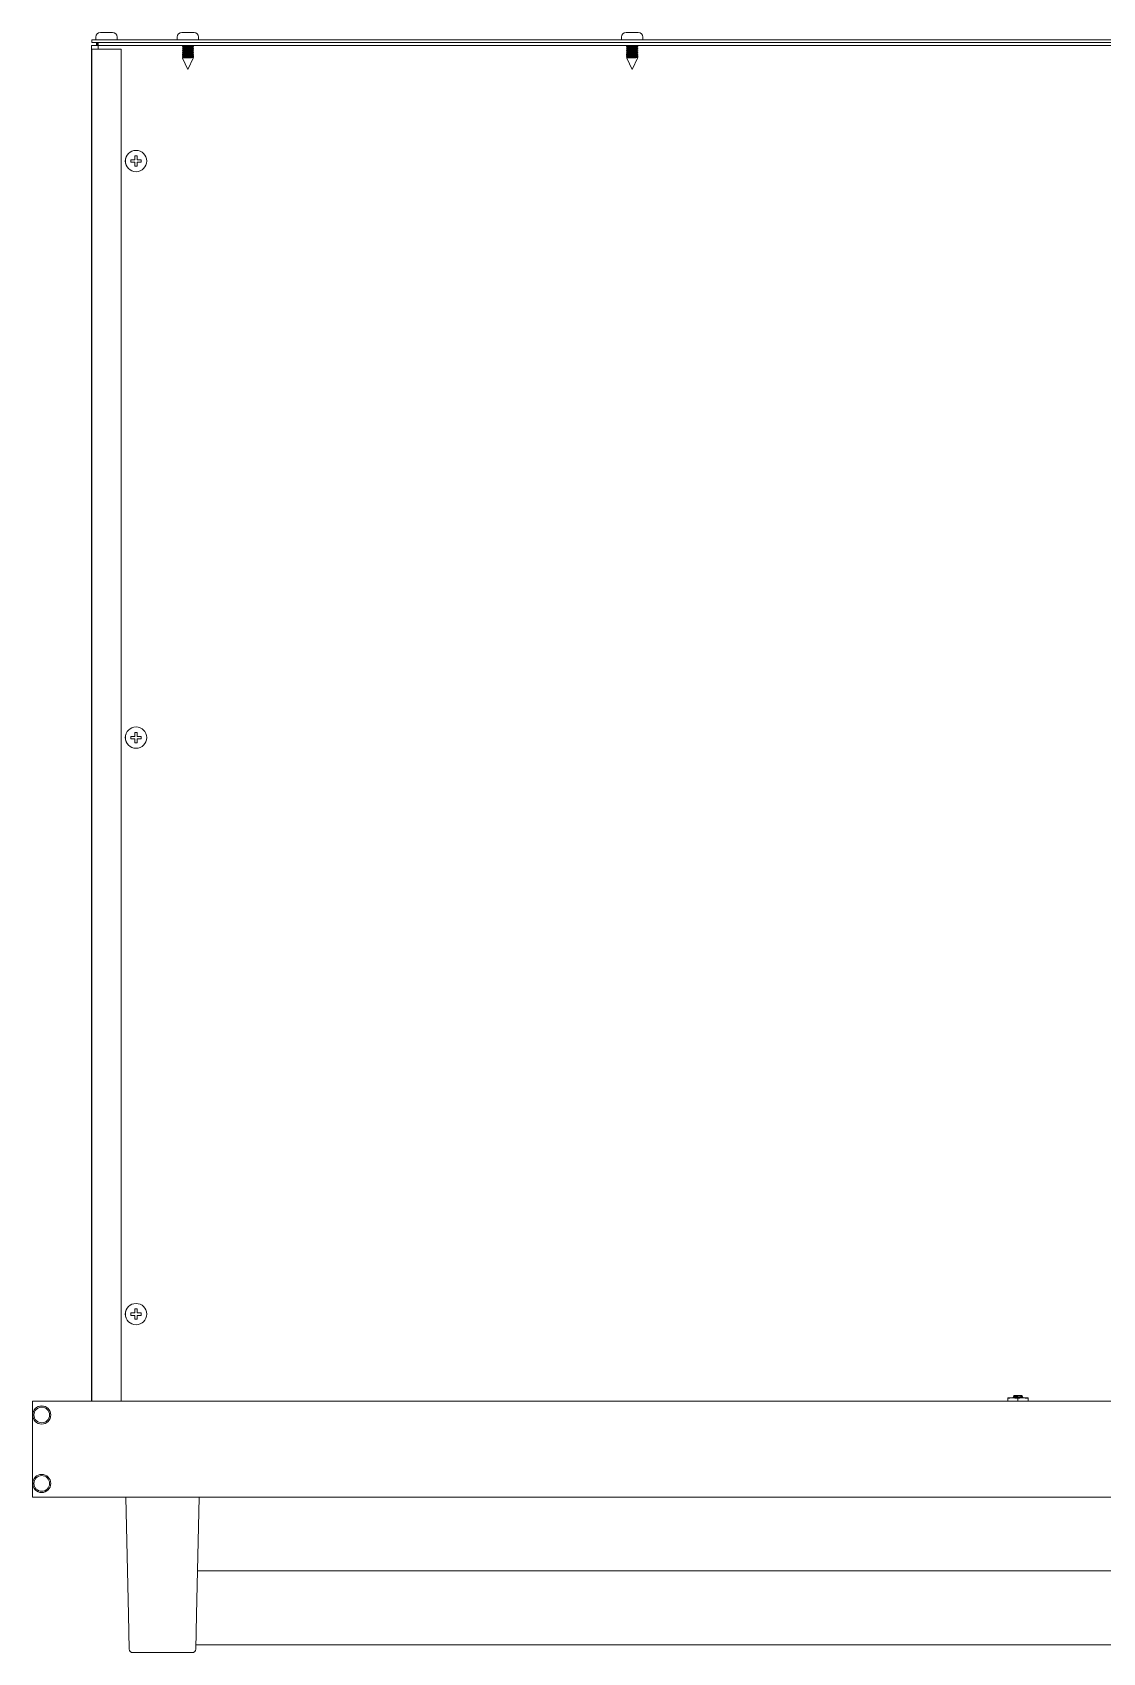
# Model space of a CAD drawing. Header units: millimetres. Extents: x 27602 to 523849, y 322139 to 568360.
# Drawn here: x 161398 to 183261, y 515743 to 548864 of the extents above; entities that cross this region are included whole.
import ezdxf

# ---------------------------------------------------------------- set-up
doc = ezdxf.new("R2010")
doc.units = ezdxf.units.MM

msp = doc.modelspace()

# ---------------------------------------------------------------- linework, layer by layer
at = {"color": 7, "lineweight": 13, "ltscale": 0.002532}
for p, q in [((162910, 548864), (162787, 548864)), ((164575, 548864), (164452, 548864)), ((173650, 548864), (173527, 548864))]:
    msp.add_line(p, q, dxfattribs=at)
at = {"color": 7, "lineweight": 13, "ltscale": 1.75716e-05}
msp.add_line((162910, 548864), (162910, 548864), dxfattribs=at)
at = {"color": 7, "lineweight": 13, "ltscale": 0.00255}
for p, q in [((163034, 548864), (162910, 548864)), ((164699, 548864), (164575, 548864)), ((173774, 548864), (173650, 548864))]:
    msp.add_line(p, q, dxfattribs=at)
at = {"color": 7, "lineweight": 13, "ltscale": 1.21349e-05}
for p, q in [((164452, 548864), (164451, 548864)), ((173527, 548864), (173526, 548864))]:
    msp.add_line(p, q, dxfattribs=at)
at = {"color": 7, "lineweight": 13, "ltscale": 1.75416e-05}
msp.add_line((164575, 548864), (164575, 548864), dxfattribs=at)
at = {"color": 7, "lineweight": 13, "ltscale": 2.69434e-05}
msp.add_line((164700, 548864), (164698, 548864), dxfattribs=at)
at = {"color": 7, "lineweight": 13, "ltscale": 1.75566e-05}
msp.add_line((173650, 548864), (173650, 548864), dxfattribs=at)
at = {"color": 7, "lineweight": 13, "ltscale": 2.69585e-05}
msp.add_line((173775, 548864), (173773, 548864), dxfattribs=at)
at = {"color": 7, "lineweight": 13, "ltscale": 0.002775}
msp.add_line((162742, 548597), (162608, 548597), dxfattribs=at)
at = {"color": 7, "lineweight": 13, "ltscale": 0.03937}
for p, q in [((162608, 548597), (162608, 520883)), ((162609, 548713), (202841, 548713)), ((162609, 548655), (202841, 548655)), ((162609, 520883), (162609, 548522)), ((162742, 548597), (202709, 548597)), ((163214, 520883), (163214, 548522)), ((161398, 520883), (161398, 518917)), ((161399, 520883), (204052, 520883)), ((161399, 520883), (161399, 518917)), ((161399, 518917), (204052, 518917)), ((163308, 518917), (163360, 516516)), ((164803, 518917), (164750, 516516)), ((200676, 517413), (164770, 517413)), ((164662, 515743), (163448, 515743)), ((200709, 515901), (164737, 515901))]:
    msp.add_line(p, q, dxfattribs=at)
at = {"color": 7, "lineweight": 13, "ltscale": 0.0012}
for p, q in [((162609, 548713), (162609, 548655)), ((162719, 548597), (162719, 548655)), ((162742, 548655), (162742, 548597))]:
    msp.add_line(p, q, dxfattribs=at)
at = {"color": 7, "lineweight": 13, "ltscale": 0.00275}
msp.add_line((162609, 548522), (162742, 548522), dxfattribs=at)
at = {"color": 7, "lineweight": 13, "ltscale": 0.001175}
for p, q in [((162693, 548713), (162693, 548770)), ((163128, 548713), (163128, 548770)), ((164357, 548713), (164357, 548770)), ((164358, 548713), (164358, 548770)), ((164793, 548713), (164793, 548770)), ((173432, 548713), (173432, 548770)), ((173433, 548713), (173433, 548770)), ((173868, 548713), (173868, 548770))]:
    msp.add_line(p, q, dxfattribs=at)
at = {"color": 7, "lineweight": 13, "ltscale": 0.0045}
for p, q in [((162910, 548713), (162693, 548713)), ((163128, 548713), (162910, 548713)), ((164575, 548713), (164358, 548713)), ((164793, 548713), (164575, 548713)), ((173650, 548713), (173433, 548713)), ((173868, 548713), (173650, 548713))]:
    msp.add_line(p, q, dxfattribs=at)
at = {"color": 7, "lineweight": 13, "ltscale": 0.000748762}
msp.add_line((162704, 548619), (162704, 548655), dxfattribs=at)
at = {"color": 7, "lineweight": 13, "ltscale": 0.000442865}
msp.add_line((162704, 548597), (162704, 548619), dxfattribs=at)
at = {"color": 7, "lineweight": 13, "ltscale": 0.00155}
msp.add_line((162742, 548597), (162742, 548522), dxfattribs=at)
at = {"color": 7, "lineweight": 13, "ltscale": 0.00975}
msp.add_line((163214, 548522), (162742, 548522), dxfattribs=at)
at = {"color": 7, "lineweight": 13, "ltscale": 1.17745e-05}
msp.add_line((164358, 548713), (164357, 548713), dxfattribs=at)
at = {"color": 7, "lineweight": 13, "ltscale": 0.000501508}
msp.add_line((164483, 548588), (164462, 548576), dxfattribs=at)
at = {"color": 7, "lineweight": 13, "ltscale": 7.98244e-06}
for p, q in [((164462, 548576), (164462, 548576)), ((173537, 548576), (173537, 548576))]:
    msp.add_line(p, q, dxfattribs=at)
at = {"color": 7, "lineweight": 13, "ltscale": 4.99815e-05}
for p, q in [((164462, 548576), (164462, 548573)), ((164462, 548549), (164462, 548546)), ((164462, 548496), (164462, 548493)), ((164689, 548589), (164689, 548586)), ((164689, 548562), (164689, 548560)), ((164689, 548536), (164689, 548533)), ((164689, 548509), (164689, 548507)), ((173537, 548576), (173537, 548573)), ((173537, 548549), (173537, 548546)), ((173537, 548496), (173537, 548493)), ((173764, 548589), (173764, 548586)), ((173764, 548562), (173764, 548560)), ((173764, 548536), (173764, 548533)), ((173764, 548509), (173764, 548507)), ((164462, 548469), (164462, 548467)), ((164462, 548442), (164462, 548440)), ((164462, 548416), (164462, 548413)), ((164462, 548363), (164462, 548360)), ((164689, 548482), (164689, 548480)), ((164689, 548456), (164689, 548453)), ((164689, 548429), (164689, 548427)), ((164689, 548402), (164689, 548400)), ((164689, 548376), (164689, 548373)), ((173537, 548469), (173537, 548467)), ((173537, 548442), (173537, 548440)), ((173537, 548416), (173537, 548413)), ((173537, 548363), (173537, 548360)), ((173764, 548482), (173764, 548480)), ((173764, 548456), (173764, 548453)), ((173764, 548429), (173764, 548427)), ((173764, 548402), (173764, 548400)), ((173764, 548376), (173764, 548373))]:
    msp.add_line(p, q, dxfattribs=at)
at = {"color": 7, "lineweight": 13, "ltscale": 6.92657e-06}
for p, q in [((164462, 548573), (164462, 548573)), ((173537, 548573), (173537, 548573))]:
    msp.add_line(p, q, dxfattribs=at)
at = {"color": 7, "lineweight": 13, "ltscale": 0.000488665}
for p, q in [((164462, 548573), (164482, 548561)), ((173537, 548573), (173557, 548561))]:
    msp.add_line(p, q, dxfattribs=at)
at = {"color": 7, "lineweight": 13, "ltscale": 0.000501474}
for p, q in [((164483, 548561), (164462, 548549)), ((164483, 548535), (164462, 548523)), ((173558, 548561), (173537, 548549))]:
    msp.add_line(p, q, dxfattribs=at)
at = {"color": 7, "lineweight": 13, "ltscale": 7.89241e-06}
for p, q in [((164462, 548549), (164462, 548549)), ((173537, 548549), (173537, 548549))]:
    msp.add_line(p, q, dxfattribs=at)
at = {"color": 7, "lineweight": 13, "ltscale": 7.11541e-06}
msp.add_line((164462, 548546), (164462, 548546), dxfattribs=at)
at = {"color": 7, "lineweight": 13, "ltscale": 0.000488717}
msp.add_line((164462, 548546), (164482, 548534), dxfattribs=at)
at = {"color": 7, "lineweight": 13, "ltscale": 5.01017e-05}
for p, q in [((164462, 548522), (164462, 548520)), ((173537, 548522), (173537, 548520)), ((164462, 548389), (164462, 548387)), ((173537, 548389), (173537, 548387))]:
    msp.add_line(p, q, dxfattribs=at)
at = {"color": 7, "lineweight": 13, "ltscale": 7.91245e-06}
for p, q in [((164462, 548520), (164462, 548520)), ((173537, 548520), (173537, 548520))]:
    msp.add_line(p, q, dxfattribs=at)
at = {"color": 7, "lineweight": 13, "ltscale": 0.000488561}
for p, q in [((164462, 548520), (164482, 548508)), ((173537, 548493), (173557, 548481))]:
    msp.add_line(p, q, dxfattribs=at)
at = {"color": 7, "lineweight": 13, "ltscale": 0.00050156}
for p, q in [((164483, 548508), (164462, 548496)), ((164689, 548533), (164668, 548521)), ((164483, 548481), (164462, 548469)), ((164689, 548453), (164668, 548441))]:
    msp.add_line(p, q, dxfattribs=at)
at = {"color": 7, "lineweight": 13, "ltscale": 7.66314e-06}
msp.add_line((164462, 548496), (164462, 548496), dxfattribs=at)
at = {"color": 7, "lineweight": 13, "ltscale": 7.70283e-06}
msp.add_line((164462, 548493), (164462, 548493), dxfattribs=at)
at = {"color": 7, "lineweight": 13, "ltscale": 0.000488535}
msp.add_line((164462, 548493), (164482, 548481), dxfattribs=at)
at = {"color": 7, "lineweight": 13, "ltscale": 0.000373753}
msp.add_line((164467, 548597), (164482, 548588), dxfattribs=at)
at = {"color": 7, "lineweight": 13, "ltscale": 0.000501586}
for p, q in [((164689, 548586), (164668, 548574)), ((164483, 548455), (164462, 548443)), ((173558, 548455), (173537, 548443))]:
    msp.add_line(p, q, dxfattribs=at)
at = {"color": 7, "lineweight": 13, "ltscale": 0.000488751}
msp.add_line((164668, 548574), (164689, 548562), dxfattribs=at)
at = {"color": 7, "lineweight": 13, "ltscale": 0.000501396}
for p, q in [((164689, 548560), (164668, 548547)), ((173764, 548560), (173743, 548547))]:
    msp.add_line(p, q, dxfattribs=at)
at = {"color": 7, "lineweight": 13, "ltscale": 0.000488829}
msp.add_line((164668, 548548), (164689, 548536), dxfattribs=at)
at = {"color": 7, "lineweight": 13, "ltscale": 0.000488777}
msp.add_line((164668, 548521), (164689, 548509), dxfattribs=at)
at = {"color": 7, "lineweight": 13, "ltscale": 0.000501526}
for p, q in [((164689, 548506), (164668, 548494)), ((173764, 548506), (173743, 548494))]:
    msp.add_line(p, q, dxfattribs=at)
at = {"color": 7, "lineweight": 13, "ltscale": 0.000488233}
msp.add_line((164668, 548494), (164689, 548483), dxfattribs=at)
at = {"color": 7, "lineweight": 13, "ltscale": 0.000315108}
msp.add_line((164676, 548597), (164689, 548589), dxfattribs=at)
at = {"color": 7, "lineweight": 13, "ltscale": 7.30442e-06}
for p, q in [((164689, 548589), (164689, 548589)), ((173764, 548589), (173764, 548589))]:
    msp.add_line(p, q, dxfattribs=at)
at = {"color": 7, "lineweight": 13, "ltscale": 7.18788e-06}
msp.add_line((164689, 548562), (164689, 548562), dxfattribs=at)
at = {"color": 7, "lineweight": 13, "ltscale": 7.20712e-06}
for p, q in [((164689, 548560), (164689, 548560)), ((164689, 548536), (164689, 548536))]:
    msp.add_line(p, q, dxfattribs=at)
at = {"color": 7, "lineweight": 13, "ltscale": 6.9427e-06}
msp.add_line((164689, 548509), (164689, 548509), dxfattribs=at)
at = {"color": 7, "lineweight": 13, "ltscale": 7.09592e-06}
for p, q in [((164689, 548506), (164689, 548507)), ((173537, 548546), (173537, 548546))]:
    msp.add_line(p, q, dxfattribs=at)
at = {"color": 7, "lineweight": 13, "ltscale": 1.17595e-05}
msp.add_line((173433, 548713), (173432, 548713), dxfattribs=at)
at = {"color": 7, "lineweight": 13, "ltscale": 0.000501521}
msp.add_line((173558, 548588), (173537, 548576), dxfattribs=at)
at = {"color": 7, "lineweight": 13, "ltscale": 0.000488704}
msp.add_line((173537, 548546), (173557, 548534), dxfattribs=at)
at = {"color": 7, "lineweight": 13, "ltscale": 0.000501487}
msp.add_line((173558, 548535), (173537, 548523), dxfattribs=at)
at = {"color": 7, "lineweight": 13, "ltscale": 0.000488574}
msp.add_line((173537, 548520), (173557, 548508), dxfattribs=at)
at = {"color": 7, "lineweight": 13, "ltscale": 0.000501547}
msp.add_line((173558, 548508), (173537, 548496), dxfattribs=at)
at = {"color": 7, "lineweight": 13, "ltscale": 7.65326e-06}
msp.add_line((173537, 548496), (173537, 548496), dxfattribs=at)
at = {"color": 7, "lineweight": 13, "ltscale": 7.69289e-06}
msp.add_line((173537, 548493), (173537, 548493), dxfattribs=at)
at = {"color": 7, "lineweight": 13, "ltscale": 0.000373766}
msp.add_line((173542, 548597), (173557, 548588), dxfattribs=at)
at = {"color": 7, "lineweight": 13, "ltscale": 0.000501573}
for p, q in [((173764, 548586), (173743, 548574)), ((173764, 548533), (173743, 548521)), ((173558, 548481), (173537, 548469)), ((173764, 548453), (173743, 548441))]:
    msp.add_line(p, q, dxfattribs=at)
at = {"color": 7, "lineweight": 13, "ltscale": 0.000488738}
msp.add_line((173743, 548574), (173764, 548562), dxfattribs=at)
at = {"color": 7, "lineweight": 13, "ltscale": 0.000488803}
for p, q in [((173743, 548548), (173764, 548536)), ((173743, 548521), (173764, 548509))]:
    msp.add_line(p, q, dxfattribs=at)
at = {"color": 7, "lineweight": 13, "ltscale": 0.00048822}
msp.add_line((173743, 548494), (173764, 548483), dxfattribs=at)
at = {"color": 7, "lineweight": 13, "ltscale": 0.000315121}
msp.add_line((173751, 548597), (173764, 548589), dxfattribs=at)
at = {"color": 7, "lineweight": 13, "ltscale": 7.17829e-06}
msp.add_line((173764, 548562), (173764, 548562), dxfattribs=at)
at = {"color": 7, "lineweight": 13, "ltscale": 7.19749e-06}
for p, q in [((173764, 548560), (173764, 548560)), ((173764, 548536), (173764, 548536))]:
    msp.add_line(p, q, dxfattribs=at)
at = {"color": 7, "lineweight": 13, "ltscale": 6.93329e-06}
msp.add_line((173764, 548509), (173764, 548509), dxfattribs=at)
at = {"color": 7, "lineweight": 13, "ltscale": 7.0862e-06}
msp.add_line((173764, 548506), (173764, 548507), dxfattribs=at)
at = {"color": 7, "lineweight": 13, "ltscale": 7.28482e-06}
msp.add_line((164462, 548469), (164462, 548469), dxfattribs=at)
at = {"color": 7, "lineweight": 13, "ltscale": 7.62372e-06}
for p, q in [((164462, 548466), (164462, 548467)), ((173537, 548466), (173537, 548467))]:
    msp.add_line(p, q, dxfattribs=at)
at = {"color": 7, "lineweight": 13, "ltscale": 0.000488509}
msp.add_line((164462, 548466), (164482, 548455), dxfattribs=at)
at = {"color": 7, "lineweight": 13, "ltscale": 7.58456e-06}
msp.add_line((164462, 548443), (164462, 548442), dxfattribs=at)
at = {"color": 7, "lineweight": 13, "ltscale": 7.74279e-06}
for p, q in [((164462, 548440), (164462, 548440)), ((164462, 548413), (164462, 548413))]:
    msp.add_line(p, q, dxfattribs=at)
at = {"color": 7, "lineweight": 13, "ltscale": 0.000487853}
msp.add_line((164462, 548440), (164482, 548428), dxfattribs=at)
at = {"color": 7, "lineweight": 13, "ltscale": 0.000501638}
msp.add_line((164483, 548428), (164462, 548416), dxfattribs=at)
at = {"color": 7, "lineweight": 13, "ltscale": 2.10098e-05}
for p, q in [((164463, 548416), (164462, 548416)), ((173538, 548416), (173537, 548416))]:
    msp.add_line(p, q, dxfattribs=at)
at = {"color": 7, "lineweight": 13, "ltscale": 6.75505e-06}
msp.add_line((164462, 548416), (164462, 548416), dxfattribs=at)
at = {"color": 7, "lineweight": 13, "ltscale": 0.000487879}
for p, q in [((164462, 548413), (164482, 548401)), ((173537, 548413), (173557, 548401))]:
    msp.add_line(p, q, dxfattribs=at)
at = {"color": 7, "lineweight": 13, "ltscale": 0.000501578}
for p, q in [((164483, 548402), (164462, 548389)), ((164483, 548375), (164462, 548363)), ((173558, 548402), (173537, 548389))]:
    msp.add_line(p, q, dxfattribs=at)
at = {"color": 7, "lineweight": 13, "ltscale": 7.03789e-06}
for p, q in [((164462, 548389), (164462, 548389)), ((173537, 548389), (173537, 548389))]:
    msp.add_line(p, q, dxfattribs=at)
at = {"color": 7, "lineweight": 13, "ltscale": 7.55315e-06}
for p, q in [((164462, 548386), (164462, 548387)), ((173537, 548386), (173537, 548387))]:
    msp.add_line(p, q, dxfattribs=at)
at = {"color": 7, "lineweight": 13, "ltscale": 0.000487965}
msp.add_line((164462, 548386), (164482, 548375), dxfattribs=at)
at = {"color": 7, "lineweight": 13, "ltscale": 6.79261e-06}
for p, q in [((164462, 548363), (164462, 548363)), ((173537, 548363), (173537, 548363))]:
    msp.add_line(p, q, dxfattribs=at)
at = {"color": 7, "lineweight": 13, "ltscale": 7.51339e-06}
msp.add_line((164462, 548360), (164462, 548360), dxfattribs=at)
at = {"color": 7, "lineweight": 13, "ltscale": 0.000488043}
msp.add_line((164462, 548360), (164482, 548348), dxfattribs=at)
at = {"color": 7, "lineweight": 13, "ltscale": 0.000380974}
for p, q in [((164483, 548348), (164467, 548339)), ((173558, 548348), (173542, 548339))]:
    msp.add_line(p, q, dxfattribs=at)
at = {"color": 7, "lineweight": 13, "ltscale": 0.005275}
for p, q in [((164575, 548108), (164467, 548339)), ((173650, 548108), (173542, 548339))]:
    msp.add_line(p, q, dxfattribs=at)
at = {"color": 7, "lineweight": 13, "ltscale": 1.51388e-05}
msp.add_line((164484, 548428), (164483, 548428), dxfattribs=at)
at = {"color": 7, "lineweight": 13, "ltscale": 0.005514}
for p, q in [((164575, 548108), (164689, 548349)), ((173650, 548108), (173764, 548349))]:
    msp.add_line(p, q, dxfattribs=at)
at = {"color": 7, "lineweight": 13, "ltscale": 0.000501552}
msp.add_line((164689, 548480), (164668, 548468), dxfattribs=at)
at = {"color": 7, "lineweight": 13, "ltscale": 0.000488035}
for p, q in [((164668, 548468), (164689, 548456)), ((173743, 548468), (173764, 548456))]:
    msp.add_line(p, q, dxfattribs=at)
at = {"color": 7, "lineweight": 13, "ltscale": 0.000488069}
for p, q in [((164668, 548441), (164689, 548429)), ((173537, 548360), (173557, 548348))]:
    msp.add_line(p, q, dxfattribs=at)
at = {"color": 7, "lineweight": 13, "ltscale": 0.000501698}
msp.add_line((164689, 548426), (164668, 548414), dxfattribs=at)
at = {"color": 7, "lineweight": 13, "ltscale": 0.000488103}
for p, q in [((164668, 548415), (164689, 548403)), ((173743, 548415), (173764, 548403))]:
    msp.add_line(p, q, dxfattribs=at)
at = {"color": 7, "lineweight": 13, "ltscale": 0.000501646}
for p, q in [((164689, 548400), (164668, 548388)), ((173764, 548373), (173743, 548361))]:
    msp.add_line(p, q, dxfattribs=at)
at = {"color": 7, "lineweight": 13, "ltscale": 0.000488181}
msp.add_line((164668, 548388), (164689, 548376), dxfattribs=at)
at = {"color": 7, "lineweight": 13, "ltscale": 0.00050162}
msp.add_line((164689, 548373), (164668, 548361), dxfattribs=at)
at = {"color": 7, "lineweight": 13, "ltscale": 0.000485439}
for p, q in [((164668, 548361), (164689, 548350)), ((173743, 548361), (173764, 548350))]:
    msp.add_line(p, q, dxfattribs=at)
at = {"color": 7, "lineweight": 13, "ltscale": 7.11166e-06}
for p, q in [((164689, 548483), (164689, 548482)), ((173764, 548483), (173764, 548482))]:
    msp.add_line(p, q, dxfattribs=at)
at = {"color": 7, "lineweight": 13, "ltscale": 6.96554e-06}
for p, q in [((164689, 548480), (164689, 548480)), ((173764, 548480), (173764, 548480))]:
    msp.add_line(p, q, dxfattribs=at)
at = {"color": 7, "lineweight": 13, "ltscale": 7.43469e-06}
msp.add_line((164689, 548456), (164689, 548456), dxfattribs=at)
at = {"color": 7, "lineweight": 13, "ltscale": 7.0187e-06}
msp.add_line((164689, 548453), (164689, 548453), dxfattribs=at)
at = {"color": 7, "lineweight": 13, "ltscale": 7.3241e-06}
msp.add_line((164689, 548429), (164689, 548429), dxfattribs=at)
at = {"color": 7, "lineweight": 13, "ltscale": 7.50708e-06}
for p, q in [((164689, 548426), (164689, 548427)), ((173764, 548426), (173764, 548427))]:
    msp.add_line(p, q, dxfattribs=at)
at = {"color": 7, "lineweight": 13, "ltscale": 7.26529e-06}
for p, q in [((164689, 548400), (164689, 548400)), ((173537, 548469), (173537, 548469))]:
    msp.add_line(p, q, dxfattribs=at)
at = {"color": 7, "lineweight": 13, "ltscale": 7.76286e-06}
for p, q in [((164689, 548376), (164689, 548376)), ((173764, 548376), (173764, 548376))]:
    msp.add_line(p, q, dxfattribs=at)
at = {"color": 7, "lineweight": 13, "ltscale": 6.77379e-06}
for p, q in [((164689, 548373), (164689, 548373)), ((173764, 548373), (173764, 548373))]:
    msp.add_line(p, q, dxfattribs=at)
at = {"color": 7, "lineweight": 13, "ltscale": 0.000488496}
msp.add_line((173537, 548466), (173557, 548455), dxfattribs=at)
at = {"color": 7, "lineweight": 13, "ltscale": 7.57482e-06}
msp.add_line((173537, 548443), (173537, 548442), dxfattribs=at)
at = {"color": 7, "lineweight": 13, "ltscale": 7.73277e-06}
msp.add_line((173537, 548440), (173537, 548440), dxfattribs=at)
at = {"color": 7, "lineweight": 13, "ltscale": 0.00048784}
msp.add_line((173537, 548440), (173557, 548428), dxfattribs=at)
at = {"color": 7, "lineweight": 13, "ltscale": 0.000501625}
msp.add_line((173558, 548428), (173537, 548416), dxfattribs=at)
at = {"color": 7, "lineweight": 13, "ltscale": 6.74571e-06}
msp.add_line((173537, 548416), (173537, 548416), dxfattribs=at)
at = {"color": 7, "lineweight": 13, "ltscale": 7.72278e-06}
msp.add_line((173537, 548413), (173537, 548413), dxfattribs=at)
at = {"color": 7, "lineweight": 13, "ltscale": 0.000487952}
msp.add_line((173537, 548386), (173557, 548375), dxfattribs=at)
at = {"color": 7, "lineweight": 13, "ltscale": 0.000501591}
msp.add_line((173558, 548375), (173537, 548363), dxfattribs=at)
at = {"color": 7, "lineweight": 13, "ltscale": 7.50349e-06}
msp.add_line((173537, 548360), (173537, 548360), dxfattribs=at)
at = {"color": 7, "lineweight": 13, "ltscale": 1.51526e-05}
msp.add_line((173559, 548428), (173558, 548428), dxfattribs=at)
at = {"color": 7, "lineweight": 13, "ltscale": 0.000501539}
msp.add_line((173764, 548480), (173743, 548468), dxfattribs=at)
at = {"color": 7, "lineweight": 13, "ltscale": 0.000488056}
msp.add_line((173743, 548441), (173764, 548429), dxfattribs=at)
at = {"color": 7, "lineweight": 13, "ltscale": 0.000501711}
msp.add_line((173764, 548426), (173743, 548414), dxfattribs=at)
at = {"color": 7, "lineweight": 13, "ltscale": 0.000501633}
msp.add_line((173764, 548400), (173743, 548388), dxfattribs=at)
at = {"color": 7, "lineweight": 13, "ltscale": 0.000488194}
msp.add_line((173743, 548388), (173764, 548376), dxfattribs=at)
at = {"color": 7, "lineweight": 13, "ltscale": 7.44446e-06}
msp.add_line((173764, 548456), (173764, 548456), dxfattribs=at)
at = {"color": 7, "lineweight": 13, "ltscale": 7.00913e-06}
msp.add_line((173764, 548453), (173764, 548453), dxfattribs=at)
at = {"color": 7, "lineweight": 13, "ltscale": 7.33396e-06}
msp.add_line((173764, 548429), (173764, 548429), dxfattribs=at)
at = {"color": 7, "lineweight": 13, "ltscale": 7.27505e-06}
msp.add_line((173764, 548400), (173764, 548400), dxfattribs=at)
at = {"color": 7, "lineweight": 13, "ltscale": 0.001}
for p, q in [((163410, 546259), (163410, 546211)), ((163621, 546211), (163621, 546259))]:
    msp.add_line(p, q, dxfattribs=at)
at = {"color": 7, "lineweight": 13, "ltscale": 0.001688}
for p, q in [((163491, 546259), (163410, 546259)), ((163410, 546211), (163491, 546211)), ((163621, 546259), (163540, 546259)), ((163540, 546211), (163621, 546211)), ((163491, 534472), (163410, 534472)), ((163410, 534424), (163491, 534424)), ((163491, 534554), (163491, 534472)), ((163491, 534424), (163491, 534342)), ((163540, 534472), (163540, 534554)), ((163621, 534472), (163540, 534472)), ((163540, 534424), (163621, 534424)), ((163540, 534342), (163540, 534424)), ((163491, 522686), (163410, 522686)), ((163621, 522686), (163540, 522686)), ((163410, 522637), (163491, 522637)), ((163491, 522637), (163491, 522556)), ((163540, 522637), (163621, 522637)), ((163540, 522556), (163540, 522637))]:
    msp.add_line(p, q, dxfattribs=at)
at = {"color": 7, "lineweight": 13, "ltscale": 0.001687}
for p, q in [((163491, 546341), (163491, 546259)), ((163491, 546211), (163491, 546129)), ((163540, 546259), (163540, 546341)), ((163540, 546129), (163540, 546211)), ((163491, 522767), (163491, 522686)), ((163540, 522686), (163540, 522767))]:
    msp.add_line(p, q, dxfattribs=at)
at = {"color": 7, "lineweight": 13, "ltscale": 0.000999991}
for p, q in [((163540, 546341), (163491, 546341)), ((163491, 546129), (163540, 546129)), ((163410, 534472), (163410, 534424)), ((163540, 534554), (163491, 534554)), ((163491, 534342), (163540, 534342)), ((163621, 534424), (163621, 534472)), ((163410, 522686), (163410, 522637)), ((163540, 522767), (163491, 522767)), ((163621, 522637), (163621, 522686)), ((163491, 522556), (163540, 522556))]:
    msp.add_line(p, q, dxfattribs=at)
at = {"color": 7, "lineweight": 13, "ltscale": 0.01125}
msp.add_line((161942, 520883), (161398, 520883), dxfattribs=at)
at = {"color": 7, "lineweight": 13, "ltscale": 0.000309922}
for p, q in [((181324, 520949), (181324, 520934)), ((181740, 520934), (181740, 520949))]:
    msp.add_line(p, q, dxfattribs=at)
at = {"color": 7, "lineweight": 13, "ltscale": 0.002148}
for p, q in [((181428, 520949), (181324, 520949)), ((181532, 520949), (181428, 520949)), ((181636, 520949), (181532, 520949)), ((181740, 520949), (181636, 520949))]:
    msp.add_line(p, q, dxfattribs=at)
at = {"color": 7, "lineweight": 13, "ltscale": 0.001053}
for p, q in [((181324, 520934), (181324, 520883)), ((181532, 520934), (181532, 520883)), ((181740, 520934), (181740, 520883))]:
    msp.add_line(p, q, dxfattribs=at)
at = {"color": 7, "lineweight": 13, "ltscale": 0.000301668}
msp.add_line((181441, 520977), (181435, 520964), dxfattribs=at)
at = {"color": 7, "lineweight": 13, "ltscale": 0.000406857}
msp.add_line((181450, 520951), (181435, 520964), dxfattribs=at)
at = {"color": 7, "lineweight": 13, "ltscale": 0.000534184}
msp.add_line((181435, 520964), (181460, 520960), dxfattribs=at)
at = {"color": 7, "lineweight": 13, "ltscale": 0.000152504}
msp.add_line((181448, 520980), (181441, 520977), dxfattribs=at)
at = {"color": 7, "lineweight": 13, "ltscale": 0.000114209}
msp.add_line((181450, 520996), (181447, 520991), dxfattribs=at)
at = {"color": 7, "lineweight": 13, "ltscale": 6.37425e-05}
msp.add_line((181450, 520989), (181447, 520991), dxfattribs=at)
at = {"color": 7, "lineweight": 13, "ltscale": 0.000195327}
msp.add_line((181450, 520989), (181448, 520980), dxfattribs=at)
at = {"color": 7, "lineweight": 13, "ltscale": 0.003408}
msp.add_line((181448, 520980), (181610, 520949), dxfattribs=at)
at = {"color": 7, "lineweight": 13, "ltscale": 4.94725e-05}
msp.add_line((181450, 520951), (181449, 520949), dxfattribs=at)
at = {"color": 7, "lineweight": 13, "ltscale": 0.001699}
for p, q in [((181450, 520996), (181532, 520996)), ((181532, 520996), (181614, 520996))]:
    msp.add_line(p, q, dxfattribs=at)
at = {"color": 7, "lineweight": 13, "ltscale": 0.003496}
msp.add_line((181450, 520989), (181616, 520957), dxfattribs=at)
at = {"color": 7, "lineweight": 13, "ltscale": 0.000259515}
msp.add_line((181450, 520951), (181462, 520949), dxfattribs=at)
at = {"color": 7, "lineweight": 13, "ltscale": 0.001027}
msp.add_line((181460, 520960), (181510, 520960), dxfattribs=at)
at = {"color": 7, "lineweight": 13, "ltscale": 0.000462725}
msp.add_line((181510, 520960), (181532, 520955), dxfattribs=at)
at = {"color": 7, "lineweight": 13, "ltscale": 0.000630518}
msp.add_line((181532, 520955), (181562, 520949), dxfattribs=at)
at = {"color": 7, "lineweight": 13, "ltscale": 0.00078049}
msp.add_line((181577, 520993), (181614, 520986), dxfattribs=at)
at = {"color": 7, "lineweight": 13, "ltscale": 6.72164e-05}
msp.add_line((181614, 520996), (181615, 520993), dxfattribs=at)
at = {"color": 7, "lineweight": 13, "ltscale": 0.000151846}
msp.add_line((181615, 520993), (181614, 520986), dxfattribs=at)
at = {"color": 7, "lineweight": 13, "ltscale": 0.000216461}
msp.add_line((181614, 520986), (181622, 520979), dxfattribs=at)
at = {"color": 7, "lineweight": 13, "ltscale": 0.000178691}
msp.add_line((181616, 520957), (181614, 520949), dxfattribs=at)
at = {"color": 7, "lineweight": 13, "ltscale": 0.000306318}
msp.add_line((181616, 520957), (181630, 520962), dxfattribs=at)
at = {"color": 7, "lineweight": 13, "ltscale": 0.000383129}
msp.add_line((181622, 520979), (181630, 520962), dxfattribs=at)
at = {"color": 7, "lineweight": 13, "ltscale": 2.49908e-05}
msp.add_line((161398, 518917), (161399, 518917), dxfattribs=at)
at = {"color": 7, "lineweight": 13, "ltscale": 0.014514}
for p, q in [((163375, 515814), (163360, 516516)), ((164735, 515814), (164750, 516516))]:
    msp.add_line(p, q, dxfattribs=at)
at = {"color": 7, "lineweight": 13, "ltscale": 0.03937}
for points in [[(164575, 548582), (164485, 548578), (164464, 548576), (164462, 548576), (164462, 548576)], [(164462, 548573), (164462, 548573), (164462, 548573), (164462, 548573), (164462, 548574), (164464, 548574), (164501, 548577), (164575, 548580)], [(164575, 548556), (164487, 548552), (164464, 548550), (164462, 548549), (164462, 548549)], [(164462, 548546), (164462, 548547), (164462, 548547), (164462, 548547), (164462, 548547), (164464, 548547), (164505, 548550), (164575, 548553)], [(164575, 548529), (164505, 548526), (164468, 548524), (164462, 548523), (164462, 548523)], [(164462, 548520), (164462, 548520), (164462, 548520), (164462, 548520), (164462, 548520), (164469, 548521), (164513, 548524), (164575, 548527)], [(164575, 548502), (164485, 548498), (164463, 548496), (164462, 548496)], [(164462, 548493), (164462, 548493), (164462, 548493), (164462, 548494), (164463, 548494), (164475, 548495), (164541, 548499), (164575, 548500)], [(164625, 548597), (164511, 548591), (164485, 548589), (164483, 548588)], [(164668, 548574), (164667, 548574), (164665, 548573), (164633, 548570), (164556, 548567), (164510, 548564), (164485, 548562), (164483, 548561)], [(164668, 548547), (164667, 548547), (164664, 548546), (164636, 548544), (164518, 548538), (164487, 548536), (164484, 548535), (164483, 548535)], [(164660, 548519), (164626, 548517), (164542, 548513), (164494, 548510), (164484, 548508), (164483, 548508)], [(164668, 548494), (164667, 548494), (164664, 548493), (164652, 548492), (164579, 548488), (164502, 548484), (164485, 548482), (164483, 548481)], [(164689, 548589), (164689, 548589), (164689, 548589), (164689, 548589), (164688, 548588), (164682, 548587), (164626, 548584), (164575, 548582)], [(164575, 548580), (164677, 548584), (164687, 548586), (164688, 548586), (164689, 548586)], [(164689, 548562), (164689, 548562), (164689, 548562), (164689, 548562), (164686, 548561), (164669, 548560), (164575, 548556)], [(164575, 548553), (164667, 548557), (164687, 548559), (164689, 548559), (164689, 548560)], [(164689, 548536), (164689, 548535), (164689, 548535), (164689, 548535), (164688, 548535), (164687, 548535), (164674, 548533), (164604, 548530), (164575, 548529)], [(164575, 548527), (164657, 548530), (164679, 548531)], [(164679, 548507), (164638, 548505), (164575, 548502)], [(164575, 548500), (164654, 548503), (164687, 548506), (164689, 548506), (164689, 548506)], [(164679, 548531), (164687, 548532), (164689, 548533)], [(164689, 548509), (164689, 548509), (164689, 548509), (164689, 548509), (164688, 548508), (164679, 548507)], [(173650, 548582), (173560, 548578), (173539, 548576), (173537, 548576), (173537, 548576)], [(173537, 548573), (173537, 548573), (173537, 548573), (173537, 548573), (173537, 548574), (173539, 548574), (173576, 548577), (173650, 548580)], [(173650, 548556), (173562, 548552), (173539, 548550), (173537, 548549), (173537, 548549)], [(173537, 548546), (173537, 548547), (173537, 548547), (173537, 548547), (173537, 548547), (173539, 548547), (173580, 548550), (173650, 548553)], [(173650, 548529), (173580, 548526), (173543, 548524), (173537, 548523), (173537, 548523)], [(173537, 548520), (173537, 548520), (173537, 548520), (173537, 548520), (173537, 548520), (173544, 548521), (173588, 548524), (173650, 548527)], [(173650, 548502), (173560, 548498), (173538, 548496), (173537, 548496)], [(173537, 548493), (173537, 548493), (173537, 548493), (173537, 548494), (173538, 548494), (173550, 548495), (173616, 548499), (173650, 548500)], [(173700, 548597), (173586, 548591), (173560, 548589), (173558, 548588)], [(173743, 548574), (173742, 548574), (173740, 548573), (173708, 548570), (173631, 548567), (173585, 548564), (173560, 548562), (173558, 548561)], [(173743, 548547), (173742, 548547), (173739, 548546), (173711, 548544), (173593, 548538), (173562, 548536), (173559, 548535), (173558, 548535)], [(173735, 548519), (173701, 548517), (173617, 548513), (173569, 548510), (173559, 548508), (173558, 548508)], [(173743, 548494), (173742, 548494), (173739, 548493), (173727, 548492), (173654, 548488), (173577, 548484), (173560, 548482), (173558, 548481)], [(173764, 548589), (173764, 548589), (173764, 548589), (173764, 548589), (173763, 548588), (173757, 548587), (173701, 548584), (173650, 548582)], [(173650, 548580), (173752, 548584), (173762, 548586), (173763, 548586), (173764, 548586)], [(173764, 548562), (173764, 548562), (173764, 548562), (173764, 548562), (173761, 548561), (173744, 548560), (173650, 548556)], [(173650, 548553), (173742, 548557), (173762, 548559), (173764, 548559), (173764, 548560)], [(173764, 548536), (173764, 548535), (173764, 548535), (173764, 548535), (173763, 548535), (173762, 548535), (173749, 548533), (173679, 548530), (173650, 548529)], [(173650, 548527), (173732, 548530), (173754, 548531)], [(173754, 548507), (173713, 548505), (173650, 548502)], [(173650, 548500), (173729, 548503), (173762, 548506), (173764, 548506), (173764, 548506)], [(173754, 548531), (173762, 548532), (173764, 548533)], [(173764, 548509), (173764, 548509), (173764, 548509), (173764, 548509), (173763, 548508), (173754, 548507)], [(182596, 548597), (182658, 548595), (182725, 548593)], [(182725, 548593), (182793, 548595), (182855, 548597)], [(164575, 548476), (164497, 548472), (164468, 548470), (164462, 548469), (164462, 548469)], [(164462, 548467), (164462, 548467), (164462, 548467), (164462, 548467), (164463, 548467), (164465, 548468), (164484, 548469), (164575, 548473)], [(164575, 548449), (164474, 548444), (164463, 548443), (164462, 548443)], [(164462, 548413), (164462, 548413), (164462, 548414), (164462, 548414), (164464, 548414), (164499, 548417), (164575, 548420)], [(164575, 548396), (164482, 548392), (164464, 548390), (164462, 548390), (164462, 548389)], [(164462, 548387), (164462, 548387), (164462, 548387), (164462, 548387), (164462, 548387), (164464, 548388), (164505, 548391), (164575, 548393)], [(164462, 548363), (164462, 548363), (164464, 548363), (164476, 548365), (164499, 548366), (164575, 548369)], [(164575, 548367), (164501, 548364), (164473, 548362), (164464, 548361), (164462, 548361), (164462, 548360), (164462, 548360), (164462, 548360), (164462, 548360)], [(164463, 548441), (164481, 548443), (164542, 548445), (164575, 548447)], [(164575, 548422), (164487, 548419), (164472, 548418), (164463, 548416)], [(164575, 548344), (164489, 548341), (164468, 548339), (164467, 548339), (164467, 548339)], [(164668, 548468), (164667, 548467), (164666, 548467), (164655, 548466), (164591, 548462), (164513, 548458), (164485, 548455), (164483, 548455)], [(164668, 548414), (164667, 548414), (164665, 548413), (164635, 548411), (164533, 548406), (164493, 548403), (164484, 548402), (164483, 548402)], [(164668, 548388), (164667, 548387), (164665, 548387), (164636, 548384), (164531, 548379), (164491, 548377), (164484, 548375), (164483, 548375)], [(164668, 548361), (164667, 548361), (164664, 548360), (164632, 548357), (164519, 548352), (164492, 548350), (164484, 548349), (164483, 548348)], [(164668, 548441), (164667, 548441), (164665, 548440), (164637, 548438), (164537, 548433), (164496, 548430), (164485, 548429), (164484, 548428)], [(164689, 548482), (164689, 548482), (164689, 548482), (164689, 548482), (164688, 548482), (164686, 548481), (164676, 548480), (164605, 548477), (164575, 548476)], [(164575, 548473), (164650, 548476), (164683, 548479), (164689, 548479), (164689, 548480)], [(164689, 548456), (164689, 548456), (164689, 548456), (164689, 548455), (164687, 548455), (164648, 548452), (164575, 548449)], [(164575, 548447), (164668, 548451), (164687, 548453), (164689, 548453), (164689, 548453)], [(164689, 548429), (164689, 548429), (164689, 548429), (164689, 548429), (164687, 548428), (164650, 548425), (164575, 548422)], [(164575, 548420), (164666, 548424), (164688, 548426), (164689, 548426)], [(164689, 548402), (164689, 548402), (164689, 548402), (164689, 548402), (164688, 548402), (164681, 548401), (164625, 548398), (164575, 548396)], [(164575, 548393), (164677, 548398), (164687, 548399), (164689, 548400), (164689, 548400)], [(164689, 548376), (164689, 548376), (164689, 548376), (164689, 548375), (164684, 548375), (164658, 548373), (164575, 548369)], [(164575, 548367), (164653, 548370), (164683, 548372), (164689, 548373), (164689, 548373)], [(164689, 548349), (164689, 548349), (164689, 548349), (164686, 548349), (164650, 548347), (164575, 548344)], [(173650, 548476), (173572, 548472), (173543, 548470), (173537, 548469), (173537, 548469)], [(173537, 548467), (173537, 548467), (173537, 548467), (173537, 548467), (173538, 548467), (173540, 548468), (173559, 548469), (173650, 548473)], [(173650, 548449), (173549, 548444), (173538, 548443), (173537, 548443)], [(173537, 548413), (173537, 548413), (173537, 548414), (173537, 548414), (173539, 548414), (173574, 548417), (173650, 548420)], [(173650, 548396), (173557, 548392), (173539, 548390), (173537, 548390), (173537, 548389)], [(173537, 548387), (173537, 548387), (173537, 548387), (173537, 548387), (173537, 548387), (173539, 548388), (173580, 548391), (173650, 548393)], [(173537, 548363), (173537, 548363), (173539, 548363), (173551, 548365), (173574, 548366), (173650, 548369)], [(173650, 548367), (173576, 548364), (173548, 548362), (173539, 548361), (173537, 548361), (173537, 548360), (173537, 548360), (173537, 548360), (173537, 548360)], [(173538, 548441), (173556, 548443), (173617, 548445), (173650, 548447)], [(173650, 548422), (173562, 548419), (173547, 548418), (173538, 548416)], [(173650, 548344), (173564, 548341), (173543, 548339), (173542, 548339), (173542, 548339)], [(173743, 548468), (173742, 548467), (173741, 548467), (173730, 548466), (173666, 548462), (173588, 548458), (173560, 548455), (173558, 548455)], [(173743, 548414), (173742, 548414), (173740, 548413), (173710, 548411), (173608, 548406), (173568, 548403), (173559, 548402), (173558, 548402)], [(173743, 548388), (173742, 548387), (173740, 548387), (173711, 548384), (173606, 548379), (173566, 548377), (173559, 548375), (173558, 548375)], [(173743, 548361), (173742, 548361), (173739, 548360), (173707, 548357), (173594, 548352), (173567, 548350), (173559, 548349), (173558, 548348)], [(173743, 548441), (173742, 548441), (173740, 548440), (173712, 548438), (173612, 548433), (173571, 548430), (173560, 548429), (173559, 548428)], [(173764, 548482), (173764, 548482), (173764, 548482), (173764, 548482), (173763, 548482), (173761, 548481), (173751, 548480), (173680, 548477), (173650, 548476)], [(173650, 548473), (173725, 548476), (173758, 548479), (173764, 548479), (173764, 548480)], [(173764, 548456), (173764, 548456), (173764, 548456), (173764, 548455), (173762, 548455), (173723, 548452), (173650, 548449)], [(173650, 548447), (173743, 548451), (173762, 548453), (173764, 548453), (173764, 548453)], [(173764, 548429), (173764, 548429), (173764, 548429), (173764, 548429), (173762, 548428), (173725, 548425), (173650, 548422)], [(173650, 548420), (173741, 548424), (173763, 548426), (173764, 548426)], [(173764, 548402), (173764, 548402), (173764, 548402), (173764, 548402), (173763, 548402), (173756, 548401), (173700, 548398), (173650, 548396)], [(173650, 548393), (173752, 548398), (173762, 548399), (173764, 548400), (173764, 548400)], [(173764, 548376), (173764, 548376), (173764, 548376), (173764, 548375), (173759, 548375), (173733, 548373), (173650, 548369)], [(173650, 548367), (173728, 548370), (173758, 548372), (173764, 548373), (173764, 548373)], [(173764, 548349), (173764, 548349), (173764, 548349), (173761, 548349), (173725, 548347), (173650, 548344)], [(181324, 520934), (181364, 520943), (181399, 520948), (181428, 520949)], [(181428, 520949), (181469, 520946), (181501, 520941), (181532, 520934)], [(181532, 520934), (181572, 520943), (181607, 520948), (181636, 520949)], [(181636, 520949), (181677, 520946), (181708, 520941), (181740, 520934)]]:
    msp.add_lwpolyline(points, dxfattribs=at)
for centre, radius in [((163515, 546235), 218), ((163515, 534448), 218), ((163515, 522662), 218), ((161588, 520600), 185), ((161588, 519200), 185)]:
    msp.add_circle(centre, radius, dxfattribs=at)
for centre, radius, start, end in [((162787, 548770), 94.4, 90, 180), ((163034, 548770), 94.4, 360, 90), ((164451, 548770), 94.4, 90, 180), ((164452, 548770), 94.4, 90, 180), ((164699, 548770), 94.4, 360, 90), ((173526, 548770), 94.4, 90, 180), ((173527, 548770), 94.4, 90, 180), ((173774, 548770), 94.4, 360, 90), ((164462, 548522), 0.404, 108.1978, 165.1001), ((164659, 548551), 32.2, 272.2976, 286.9613), ((164689, 548587), 0.404, 288.2212, 345.1067), ((164689, 548533), 0.406, 288.1011, 345.0334), ((173537, 548522), 0.404, 108.1978, 165.1001), ((173734, 548551), 32.2, 272.2976, 286.9613), ((173764, 548587), 0.404, 288.2212, 345.1067), ((173764, 548533), 0.406, 288.1011, 345.0334), ((164463, 548439), 1.55, 90.8483, 140.5128), ((164467, 548339), 0.174, 102.461, 191.0241), ((164689, 548402), 0.416, 15.4593, 72.5041), ((164689, 548349), 0.199, 350.529, 77.5292), ((173538, 548439), 1.55, 90.8483, 140.5128), ((173542, 548339), 0.174, 102.461, 191.0241), ((173764, 548402), 0.416, 15.4593, 72.5041), ((173764, 548349), 0.199, 350.529, 77.5292), ((163442, 546235), 151, 148.8703, 211.1297), ((163442, 534448), 151, 148.8703, 211.1297), ((163442, 522662), 151, 148.8703, 211.1297), ((161588, 520600), 160, 90, 270), ((161588, 520600), 160, 270, 90), ((180924, 518823), 2215, 74.6665, 76.5093), ((182498, 527126), 6224, 260.2791, 261.0678), ((182301, 524696), 3829, 257.3223, 258.0748), ((183096, 530927), 10072, 261.0657, 261.6296), ((181065, 519256), 1810, 72.0852, 73.5772), ((181601, 519577), 1416, 89.4361, 90.9932), ((161588, 519200), 160, 90, 270), ((161588, 519200), 160, 270, 90), ((163448, 515815), 72.6, 181.25, 270), ((164662, 515815), 72.6, 270, 358.75)]:
    msp.add_arc(centre, radius, start, end, dxfattribs=at)

doc.saveas('drawing.dxf')
